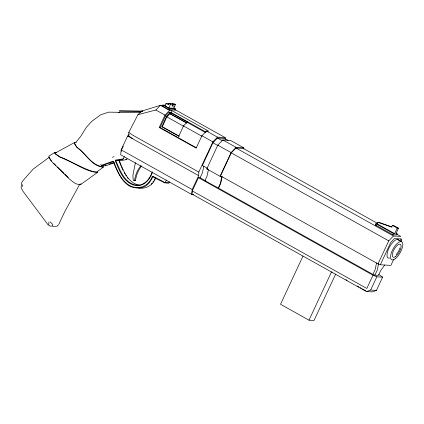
<?xml version="1.0" encoding="UTF-8"?>
<svg xmlns="http://www.w3.org/2000/svg" width="424" height="424" viewBox="0 0 424 424"><rect width="100%" height="100%" fill="white"/><g stroke="black" fill="none" stroke-linecap="round" stroke-linejoin="round"><path stroke-width="0.64" d="M193.657 194.595L191.712 194.478L192.204 189.528L198.676 175.647L198.803 172.059L212.88 141.87L217.47 137.169L225.197 137.63L225.224 139.501M22.355 186.512L22.435 184.647M48.919 222.017L48.76 225.075L50.292 226.204L52.428 225.934L52.852 224.55L50.165 221.858M113.007 161.184L113.584 161.486C117.453 171.015 121.757 182.638 132.108 186.666C140.996 189.502 149.031 185.246 152.258 176.501L152.926 176.294L152.889 176.744C150.409 181.218 147.663 186.428 142.141 187.488C137.678 188.542 132.913 187.89 128.87 185.744C120.564 180.014 116.801 170.082 113.007 161.184L101.4 165.312L100.764 164.316M198.676 175.647L132.569 138.712L128.827 136.035L127.64 135.961L121.169 149.842L120.676 154.792L191.712 194.478M208.407 169.759L207.023 176.161L204.914 180.688L205.375 180.719L200.102 177.773L198.453 177.688L192.273 190.927L191.961 194.044L366.506 291.564L372.288 291.908L376.448 290.392L382.623 277.153L378.685 274.397M76.315 142.597L74.566 142.501L54.977 153.212L55.205 153.843L60.049 157.013L86.586 169.256L93.423 171.699L96.942 171.911L103.297 167.162L103.398 166.197M121.312 151.379L121.455 150.282M139.326 185.092C127.73 183.279 123.289 170.263 119.34 160.802L119.414 160.32M135.42 162.684L132.892 175.398L133.178 179.76L134.021 180.735L134.541 180.454C135.388 175.16 137.291 169.791 140.922 165.758M134.021 180.735L135.479 180.513C136.327 175.213 138.229 169.849 141.86 165.811M222.139 176.607L220.703 183.449L218.519 188.134L204.914 180.688M376.565 262.885L375.129 269.728L372.94 274.413L374.89 275.165L378.489 275.383L380.63 270.692L384.748 265.005M378.6 263.643L377.116 270.48L374.89 275.165M203.87 166.176L202.375 172.902L200.102 177.773M56.429 152.629L54.632 152.545L49.036 156.032L48.802 156.97L51.691 161.602L68.921 178.541C72.287 181.403 75.933 185.039 80.714 184.514L80.958 183.592M174.741 106.138L173.734 108.295L168.842 107.998L164.947 105.825L165.954 103.668L168.651 104.5L169.462 103.514L171.487 103.636L172.653 104.288L172.065 105.979L174.741 106.138L175.515 104.458L174.354 103.811L172.324 103.689L173.485 104.336L175.515 104.458M74.905 143.169L74.682 143.89L77.163 147.499C85.653 153.175 91.663 165.837 102.868 166.547M74.566 142.501L74.285 143.307L76.85 147.372C85.478 152.9 91.86 166.632 103.297 167.162M152.311 172.536C149.285 181.064 142.226 188.261 132.627 184.742C122.896 180.831 118.974 169.754 115.28 160.77L115.567 160.092L123.299 158.83L124.333 156.589M172.526 106.005L173.485 104.336M161.862 126.739L178.774 136.189L183.491 125.944L187.064 122.276L188.23 122.446L171.312 112.996L170.151 112.826L166.579 116.494L161.862 126.739L162.307 126.755L166.823 116.86L169.918 113.685L186.661 122.727M159.212 127.476L196.142 148.114L201.914 135.744L206.499 131.043L208.693 131.17L171.757 110.537L169.568 110.404L164.978 115.111L159.212 127.476L160.129 127.534L165.487 115.89L169.097 112.19L170.867 112.45L206.069 132.113M218.212 188.118L220.321 183.592L221.842 176.548L220.077 176.342L206.785 168.911L217.793 145.151L222.828 139.957L230.492 140.413L243.784 147.844L243.795 149.068M220.077 176.342L231.085 152.582L236.126 147.382L243.784 147.844M58.804 224.376L64.533 212.09L79.765 184.159M165.45 105.2L162.927 105.046L162.45 106.074L168.964 109.715L175.276 110.097L175.753 109.069L173.58 107.855M168.842 107.998L170.623 104.166L172.653 104.288M168.964 109.715L169.446 108.692L175.753 109.069M170.867 112.45L171.757 110.537M228.107 140.487L224.429 138.431L217.47 138.012L212.954 142.793L202.375 165.471L207.633 168.407M377.795 223.554L243.376 148.453L235.956 148.008L231.26 152.852L220.522 175.881L378.017 263.876L380.333 264.772L390.891 265.408L393.631 259.53M303.006 256.085L280.534 304.278L309.001 320.184L314.03 320.486L335.676 274.074M309.001 320.184L331.473 271.985L332.22 272.033M375.309 224.948L375.871 223.755L377.121 223.83L394.649 233.624L397.224 228.101L398.475 228.181L395.899 233.698L397.15 233.772L396.594 234.97L392.841 234.742L375.309 224.948L376.56 225.027M377.121 223.83L377.837 222.287L379.093 222.362L392.179 226.999M398.475 228.181L393.62 225.467L392.37 225.393L391.553 227.142L377.837 222.287M378.017 263.876L388.755 240.848L393.456 235.998L400.871 236.444L396.832 234.191M198.453 177.688L372.993 275.202L366.818 288.447L192.273 190.927M392.841 234.742L393.398 233.55L394.649 233.624M380.333 264.772L390.748 242.438L394.516 238.553L401.268 238.956L401.295 241.897M366.506 291.564L370.666 290.048L376.846 276.803L382.623 277.153M170.872 113.908L171.312 112.996M121.529 149.73L123.262 146.19M128.159 136.157L129.029 134.387M128.827 136.035L128.779 132.431L137.943 114.676L141.77 111.083L160.431 105.3L163.007 105.454M166.574 180.03L164.735 182.882L152.258 176.501M164.735 182.882L168.148 183.083L169.033 182.877L169.589 181.832M152.386 171.805C149.317 180.189 142.681 187.853 132.982 184.26C123.135 180.311 119.6 168.948 115.567 160.092M152.826 182.103L153.483 181.027M154.135 179.951L154.792 178.88M155.635 178.038C152.979 185.765 144.473 190.005 136.735 187.62M396.17 254.707L397.659 252.731A7.738 3.016 -60.8 0 0 399.859 247.992M123.299 158.83L122.822 159.424L115.28 160.77M75.975 142.183L80.708 136.427L86.364 127.285L91.796 121.338L100.621 114.814L108.74 112.148L140.768 112.641M151.236 184.138L152.078 183.136M137.943 114.676L155.841 110.002L160.431 105.3L169.568 110.404M58.374 224.879L57.07 226.209L52.618 226.347M113.584 161.486L102.338 165.593L101.4 165.312L102.682 165.392M119.123 160.998L126.23 159.631L127.142 159.058L125.854 159.27M49.544 157.034L33.311 168.969L23.225 180.317L21.767 182.5L21.396 183.338L21.2 187.79L22.764 190.97L48.283 225.086M80.714 184.514L97.366 172.531L97.149 171.794M112.418 157.256L113.977 156.673M109.519 164.024L113.796 162.503M102.338 165.593L105.746 165.8L114.326 162.758M142.888 111.284L119.202 110.982L142.597 111.13L141.77 111.083M178.774 136.189L179.22 136.205L162.307 126.755M97.366 172.531C83.761 171.179 72.509 161.067 59.752 156.917L54.807 153.281L54.632 152.545M165.954 103.668L168.625 103.832M119.133 112.312L118.54 112.339L119.022 112.482M115.932 160.595L119.34 160.802M134.541 180.454L135.479 180.513M169.033 182.877L165.19 182.649L152.926 176.294M370.666 290.048L376.448 290.392M206.785 168.911L207.956 169.054M168.169 103.8L169.245 104.134M372.993 275.202L376.846 276.803M105.247 165.546L105.746 165.8M165.487 115.89L166.579 116.494M187.064 122.276L205.454 132.505M392.37 225.393L397.224 228.101M169.462 103.514L170.623 104.166M175.011 109.593L225.197 137.63M396.021 233.142L397.15 233.772M174.19 109.487L175.276 110.097M375.871 223.755L393.398 233.55M162.927 105.046L169.446 108.692M222.828 139.957L236.126 147.382M206.499 131.043L217.47 137.169M235.956 148.008L393.456 235.998M217.47 138.012L222.197 140.657M397.632 239.454L401.676 241.712M169.918 113.685L186.83 123.135M155.841 110.002L164.978 115.111M201.914 135.744L212.88 141.87M183.491 125.944L201.845 136.205M217.793 145.151L231.085 152.582M166.823 116.86L183.735 126.31M231.26 152.852L388.755 240.848M212.954 142.793L218.206 145.729M160.129 127.534L196.487 147.844M198.803 172.059L132.691 135.124L128.779 132.431M127.64 135.961L132.569 138.712M218.519 188.134L372.94 274.413M121.169 149.842L192.204 189.528M345.894 279.676L347.033 280.312M357.289 286.041L359.001 286.995M360.14 287.631L361.28 288.272M362.419 288.908L365.838 290.816M134.572 180.576L134.959 180.794M169.097 112.19L170.151 112.826M53.604 163.251L55.968 165.546M57.388 166.923L64.008 173.358M64.957 174.275L68.264 177.492M50.456 159.79L51.495 161.035M125.705 174.98L126.373 175.965M127.364 177.444L128.032 178.424M124.465 172.833L125.069 173.935M49.391 157.845L50.191 159.302M121.094 166.054L122.944 170.077M119.335 161.56L120.829 165.482M400.892 239.009L400.919 241.574M389.661 258.057A10.483 4.086 -60.8 0 1 387.186 256.764L386.985 254.548L387.515 251.739A10.563 4.118 -60.8 0 1 392.587 242.565A10.483 4.086 -60.8 0 1 399.196 240.816M395.157 258.841A10.314 4.017 -60.8 0 0 402.593 242.894A10.314 4.017 -60.8 0 0 392.306 250.473A10.314 4.017 -60.8 0 0 395.157 258.841M395.587 256.568A7.42 2.894 -60.8 0 0 400.934 245.093A7.42 2.894 -60.8 0 0 393.536 250.547A7.42 2.894 -60.8 0 0 395.587 256.568"/></g></svg>
